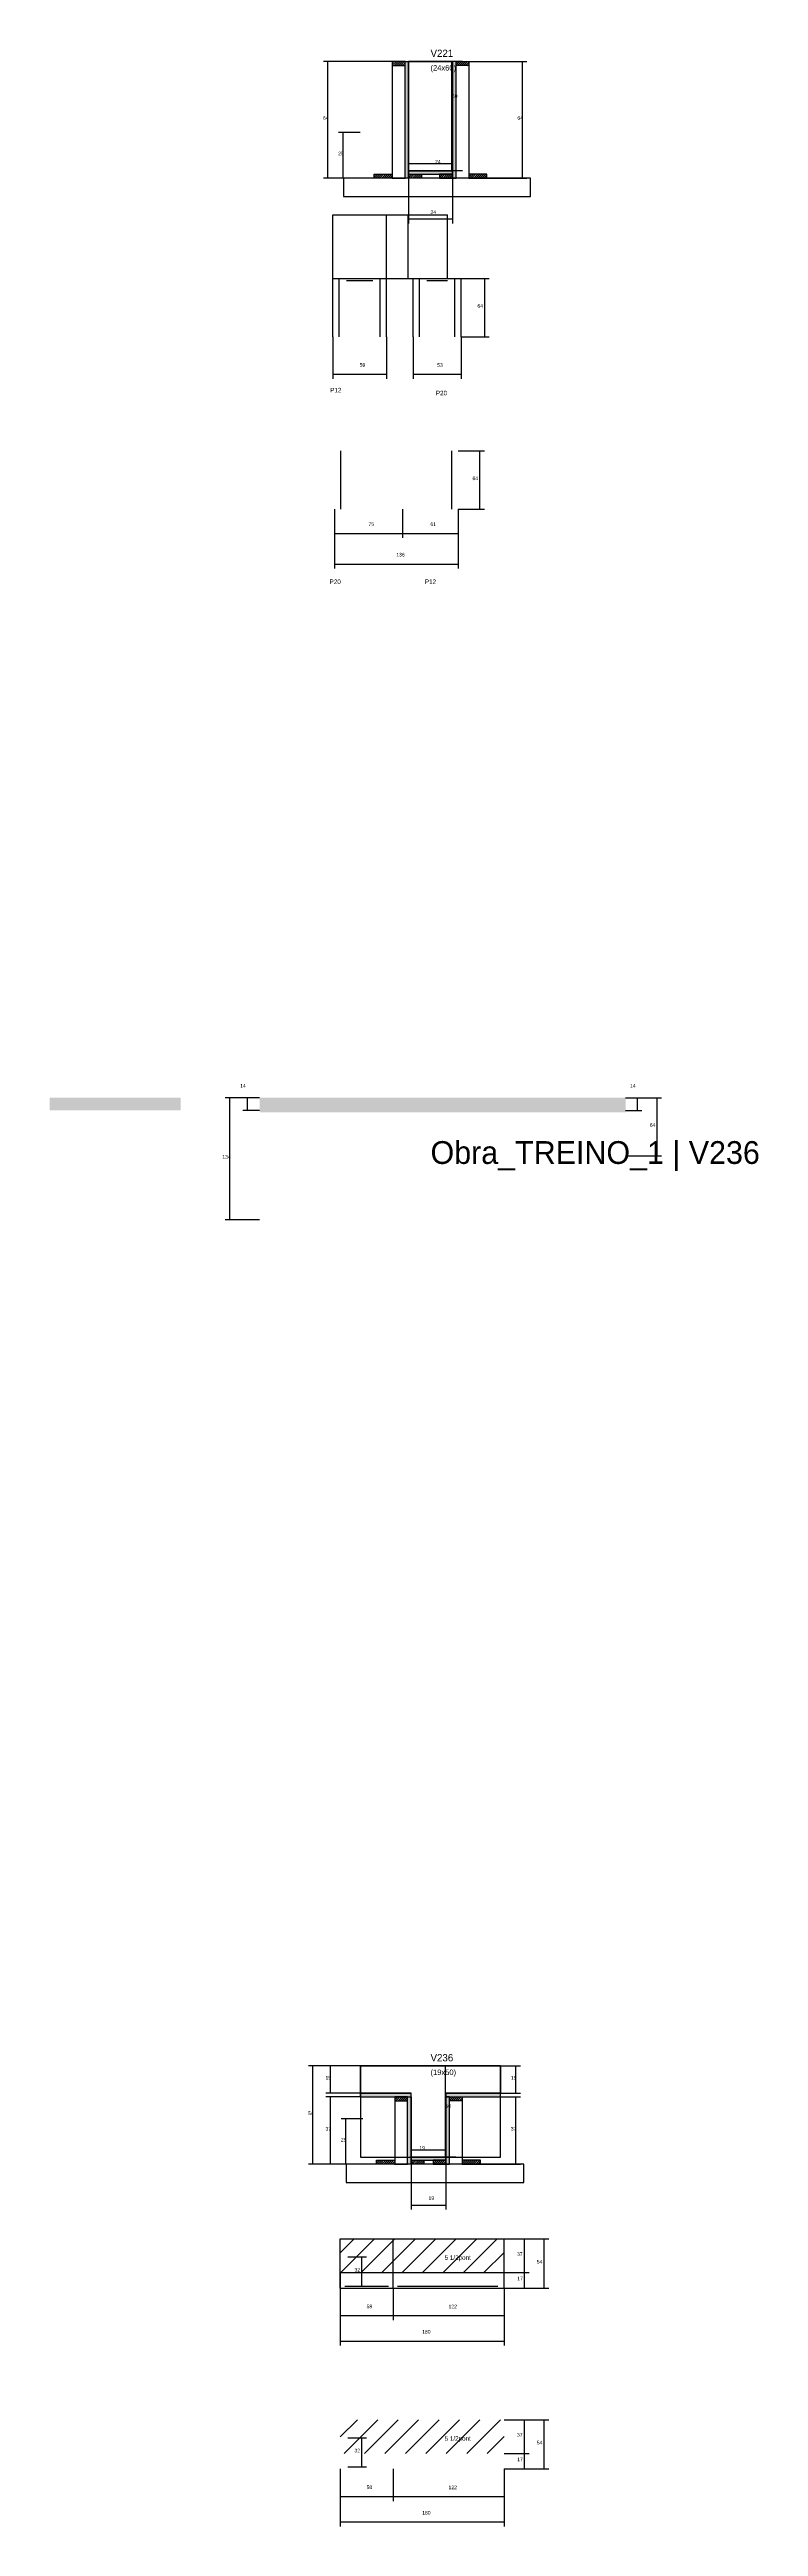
# Model space of a CAD drawing. Header units: metres. Extents: x -2848 to 22762, y -49062 to 1016.
# Drawn here: x 7582 to 8360, y -18106 to -15387 of the extents above; entities that cross this region are included whole.
import ezdxf

# ---------------------------------------------------------------- set-up
doc = ezdxf.new("R2010")
doc.units = ezdxf.units.M
for name, color, linetype in [('CONCRETO', 251, 'Continuous'), ('COTA', 4, 'Continuous'), ('Cota Seção (2x)', 4, 'Continuous'), ('Hachura', 253, 'Continuous'), ('LABEL_ID', 3, 'Continuous'), ('Madeira', 126, 'Continuous'), ('NOMENCLATURA', 7, 'Continuous'), ('Painéis', 200, 'Continuous'), ('REAPROVEITAMENTO', 251, 'Continuous'), ('SARR_2.2x7', 40, 'Continuous'), ('Texto Seção', 7, 'Continuous')]:
    doc.layers.add(name, color=color, linetype=linetype)

msp = doc.modelspace()

# ---------------------------------------------------------------- hatches: boundary and pattern name
at = {"layer": 'COTA'}
h = msp.add_hatch(dxfattribs=at)
h.set_pattern_fill('AR-CONC', scale=0.03)
h.paths.add_polyline_path([(7725.5, -16551.3), (7725.5, -16537.3), (7725.5, -16537.3), (7581.5, -16537.3), (7581.5, -16537.3), (7581.5, -16551.3), (7581.5, -16551.3), (7725.5, -16551.3)])
h = msp.add_hatch(dxfattribs=at)
h.set_pattern_fill('AR-CONC', scale=0.03)
h.paths.add_polyline_path([(7812.2, -16553.3), (7812.2, -16537.3), (7812.2, -16537.3), (8214.2, -16537.3), (8214.2, -16537.3), (8214.2, -16553.3), (8214.2, -16553.3), (7812.2, -16553.3)])
at = {"layer": 'Hachura'}
h = msp.add_hatch(dxfattribs=at)
h.set_pattern_fill('ANSI31', scale=0.5)
h.paths.add_polyline_path([(7972, -15404.4), (7972, -15400), (7972, -15400), (7958, -15400), (7958, -15400), (7958, -15404.4), (7958, -15404.4), (7972, -15404.4)])
h = msp.add_hatch(color=8, dxfattribs=at)
h.dxf.hatch_style = 1
h.paths.add_polyline_path([(7972, -15400), (7976, -15400), (7976, -15400), (7976, -15528), (7976, -15528), (7972, -15528), (7972, -15528), (7972, -15400)])
h = msp.add_hatch(color=8, dxfattribs=at)
h.dxf.hatch_style = 1
h.paths.add_polyline_path([(8028, -15400), (8024, -15400), (8024, -15400), (8024, -15528), (8024, -15528), (8028, -15528), (8028, -15528), (8028, -15400)])
h = msp.add_hatch(dxfattribs=at)
h.set_pattern_fill('ANSI31', scale=0.5)
h.paths.add_polyline_path([(8028, -15404.4), (8028, -15400), (8028, -15400), (8042, -15400), (8042, -15400), (8042, -15404.4), (8042, -15404.4), (8028, -15404.4)])
h = msp.add_hatch(color=8, dxfattribs=at)
h.dxf.hatch_style = 1
h.paths.add_polyline_path([(8024, -15523.6), (8024, -15520), (8024, -15520), (7976, -15520), (7976, -15520), (7976, -15523.6), (7976, -15523.6), (8024, -15523.6)])
h = msp.add_hatch(dxfattribs=at)
h.set_pattern_fill('ANSI31', scale=0.5)
h.paths.add_polyline_path([(7938, -15528), (7938, -15523.6), (7938, -15523.6), (7958, -15523.6), (7958, -15523.6), (7958, -15528), (7958, -15528), (7938, -15528)])
h = msp.add_hatch(dxfattribs=at)
h.set_pattern_fill('ANSI31', scale=0.5)
h.paths.add_polyline_path([(7976, -15528), (7976, -15523.6), (7976, -15523.6), (7990, -15523.6), (7990, -15523.6), (7990, -15528), (7990, -15528), (7976, -15528)])
h = msp.add_hatch(dxfattribs=at)
h.set_pattern_fill('ANSI31', scale=0.5)
h.paths.add_polyline_path([(8024, -15528), (8024, -15523.6), (8024, -15523.6), (8010, -15523.6), (8010, -15523.6), (8010, -15528), (8010, -15528), (8024, -15528)])
h = msp.add_hatch(dxfattribs=at)
h.set_pattern_fill('ANSI31', scale=0.5)
h.paths.add_polyline_path([(8062, -15528), (8062, -15523.6), (8062, -15523.6), (8042, -15523.6), (8042, -15523.6), (8042, -15528), (8042, -15528), (8062, -15528)])
h = msp.add_hatch(color=8, dxfattribs=at)
h.dxf.hatch_style = 1
h.paths.add_polyline_path([(7978.8, -17634), (7978.8, -17630), (7978.8, -17630), (7923.2, -17630), (7923.2, -17630), (7923.2, -17634), (7923.2, -17634), (7978.8, -17634)])
h = msp.add_hatch(dxfattribs=at)
h.set_pattern_fill('ANSI31', scale=0.5)
h.paths.add_polyline_path([(7974.8, -17638.4), (7974.8, -17634), (7974.8, -17634), (7960.8, -17634), (7960.8, -17634), (7960.8, -17638.4), (7960.8, -17638.4), (7974.8, -17638.4)])
h = msp.add_hatch(color=8, dxfattribs=at)
h.dxf.hatch_style = 1
h.paths.add_polyline_path([(7974.8, -17634), (7978.8, -17634), (7978.8, -17634), (7978.8, -17708), (7978.8, -17708), (7974.8, -17708), (7974.8, -17708), (7974.8, -17634)])
h = msp.add_hatch(color=8, dxfattribs=at)
h.dxf.hatch_style = 1
h.paths.add_polyline_path([(8076.8, -17634), (8076.8, -17630), (8076.8, -17630), (8016.8, -17630), (8016.8, -17630), (8016.8, -17634), (8016.8, -17634), (8076.8, -17634)])
h = msp.add_hatch(color=8, dxfattribs=at)
h.dxf.hatch_style = 1
h.paths.add_polyline_path([(8020.8, -17634), (8016.8, -17634), (8016.8, -17634), (8016.8, -17708), (8016.8, -17708), (8020.8, -17708), (8020.8, -17708), (8020.8, -17634)])
h = msp.add_hatch(dxfattribs=at)
h.set_pattern_fill('ANSI31', scale=0.5)
h.paths.add_polyline_path([(8020.8, -17638.4), (8020.8, -17634), (8020.8, -17634), (8034.8, -17634), (8034.8, -17634), (8034.8, -17638.4), (8034.8, -17638.4), (8020.8, -17638.4)])
h = msp.add_hatch(dxfattribs=at)
h.set_pattern_fill('ANSI31', scale=0.5)
h.paths.add_polyline_path([(7940.8, -17708), (7940.8, -17703.6), (7940.8, -17703.6), (7960.8, -17703.6), (7960.8, -17703.6), (7960.8, -17708), (7960.8, -17708), (7940.8, -17708)])
h = msp.add_hatch(color=8, dxfattribs=at)
h.dxf.hatch_style = 1
h.paths.add_polyline_path([(8016.8, -17703.6), (8016.8, -17700), (8016.8, -17700), (7978.8, -17700), (7978.8, -17700), (7978.8, -17703.6), (7978.8, -17703.6), (8016.8, -17703.6)])
h = msp.add_hatch(dxfattribs=at)
h.set_pattern_fill('ANSI31', scale=0.5)
h.paths.add_polyline_path([(7978.8, -17708), (7978.8, -17703.6), (7978.8, -17703.6), (7992.8, -17703.6), (7992.8, -17703.6), (7992.8, -17708), (7992.8, -17708), (7978.8, -17708)])
h = msp.add_hatch(dxfattribs=at)
h.set_pattern_fill('ANSI31', scale=0.5)
h.paths.add_polyline_path([(8016.8, -17708), (8016.8, -17703.6), (8016.8, -17703.6), (8002.8, -17703.6), (8002.8, -17703.6), (8002.8, -17708), (8002.8, -17708), (8016.8, -17708)])
h = msp.add_hatch(dxfattribs=at)
h.set_pattern_fill('ANSI31', scale=0.5)
h.paths.add_polyline_path([(8054.8, -17708), (8054.8, -17703.6), (8054.8, -17703.6), (8034.8, -17703.6), (8034.8, -17703.6), (8034.8, -17708), (8034.8, -17708), (8054.8, -17708)])
at = {"layer": 'REAPROVEITAMENTO'}
h = msp.add_hatch(dxfattribs=at)
h.set_pattern_fill('ANSI31', scale=5)
h.paths.add_polyline_path([(7900.8, -17826.9), (8080.8, -17826.9), (8080.8, -17826.9), (8080.8, -17789.9), (8080.8, -17789.9), (7900.8, -17789.9), (7900.8, -17789.9), (7900.8, -17826.9)])
h = msp.add_hatch(dxfattribs=at)
h.set_pattern_fill('ANSI31', scale=5)
h.paths.add_polyline_path([(7900.8, -18025.4), (8080.8, -18025.4), (8080.8, -18025.4), (8080.8, -17988.4), (8080.8, -17988.4), (7900.8, -17988.4), (7900.8, -17988.4), (7900.8, -18025.4)])

# ---------------------------------------------------------------- linework, layer by layer
at = {"layer": 'CONCRETO'}
for points in [[(7976, -15400), (7976, -15400), (8024, -15400), (8024, -15428), (8024, -15428), (8024, -15520), (7976, -15520), (7976, -15400)], [(7976, -15520), (8024, -15520), (8024, -15400), (7976, -15400)], [(7923.2, -17630), (7923.2, -17600), (8076.8, -17600), (8076.8, -17630), (8016.8, -17630), (8016.8, -17700), (7978.8, -17700), (7978.8, -17630)], [(7923.2, -17700), (8076.8, -17700), (8076.8, -17600), (7923.2, -17600)]]:
    msp.add_lwpolyline(points, close=True, dxfattribs=at)
at = {"layer": 'COTA'}
for p, q in [((7958, -15400), (7882.3, -15400)), ((7887.3, -15528), (7887.3, -15400)), ((8042, -15400), (8105.9, -15400)), ((8100.9, -15528), (8100.9, -15400)), ((7922.7, -15478.1), (7899.1, -15478.1)), ((7904.1, -15528), (7904.1, -15478.1)), ((7942.4, -15528), (7882.3, -15528)), ((7922.7, -15528), (7899.1, -15528)), ((7976, -15528), (7976, -15577.8)), ((8024, -15528), (8024, -15577.8)), ((8057.6, -15528), (8105.9, -15528)), ((7976, -15572.8), (8024, -15572.8)), ((7892.7, -15702.3), (7892.7, -15748.3)), ((7951.7, -15702.3), (7951.7, -15748.3)), ((7980.8, -15702.3), (7980.8, -15748.3)), ((8033.8, -15702.3), (8033.8, -15748.3)), ((7892.7, -15743.3), (7951.7, -15743.3)), ((7980.8, -15743.3), (8033.8, -15743.3)), ((7894.4, -15891.5), (7894.4, -15956.6)), ((8030.4, -15891.5), (8030.4, -15956.6)), ((7894.4, -15951.6), (8030.4, -15951.6)), ((8214.2, -16537.3), (8232.3, -16537.3)), ((8214.2, -16537.3), (8253.9, -16537.3)), ((8214.2, -16551.3), (8232.3, -16551.3)), ((8227.3, -16551.3), (8227.3, -16537.3)), ((8248.9, -16601.3), (8248.9, -16537.3)), ((8214.2, -16601.3), (8253.9, -16601.3)), ((7923.2, -17600), (7865.9, -17600)), ((7870.9, -17708), (7870.9, -17600)), ((7923.2, -17600), (7885.2, -17600)), ((7890.2, -17630), (7890.2, -17600)), ((8076.8, -17600), (8098.7, -17600)), ((8093.7, -17630), (8093.7, -17600)), ((7923.2, -17630), (7885.2, -17630)), ((7923.2, -17634), (7885.2, -17634)), ((7890.2, -17708), (7890.2, -17634)), ((8076.8, -17630), (8098.7, -17630)), ((8076.8, -17634), (8098.7, -17634)), ((8093.7, -17708), (8093.7, -17634)), ((7925.5, -17658), (7902, -17658)), ((7907, -17708), (7907, -17658)), ((7945.2, -17708), (7865.9, -17708)), ((7945.2, -17708), (7885.2, -17708)), ((7925.5, -17708), (7902, -17708)), ((7978.8, -17708), (7978.8, -17757.7)), ((8016.8, -17708), (8016.8, -17757.7)), ((8050.4, -17708), (8098.7, -17708)), ((7978.8, -17752.7), (8016.8, -17752.7)), ((8080.8, -17789.9), (8129.8, -17789.9)), ((8080.8, -17789.9), (8108.2, -17789.9)), ((8103.2, -17826.9), (8103.2, -17789.9)), ((8124.8, -17843.9), (8124.8, -17789.9)), ((7900.8, -17826.9), (7900.8, -17907)), ((8080.8, -17826.9), (8108.2, -17826.9)), ((7900.8, -17843.9), (7900.8, -17879.1)), ((7958.8, -17843.9), (7958.8, -17879.1)), ((7958.8, -17843.9), (7958.8, -17879.1)), ((8080.8, -17843.9), (8080.8, -17879.1)), ((8080.8, -17843.9), (8080.8, -17907)), ((8080.8, -17843.9), (8129.8, -17843.9)), ((7900.8, -17874.1), (7958.8, -17874.1)), ((7958.8, -17874.1), (8080.8, -17874.1)), ((7900.8, -17902), (8080.8, -17902)), ((8080.8, -17988.4), (8129.8, -17988.4)), ((8080.8, -17988.4), (8108.2, -17988.4)), ((8103.2, -18025.4), (8103.2, -17988.4)), ((8124.8, -18042.4), (8124.8, -17988.4)), ((7900.8, -18042.4), (7900.8, -18077.7)), ((7900.8, -18042.4), (7900.8, -18105.5)), ((7958.8, -18042.4), (7958.8, -18077.7)), ((7958.8, -18042.4), (7958.8, -18077.7)), ((8080.8, -18025.4), (8108.2, -18025.4)), ((8080.8, -18042.4), (8080.8, -18077.7)), ((8080.8, -18042.4), (8080.8, -18105.5)), ((8080.8, -18042.4), (8129.8, -18042.4)), ((7900.8, -18072.7), (7958.8, -18072.7)), ((7958.8, -18072.7), (8080.8, -18072.7)), ((7900.8, -18100.5), (8080.8, -18100.5))]:
    msp.add_line(p, q, dxfattribs=at)
at = {"layer": 'Cota Seção (2x)'}
for p, q in [((8035, -15400), (8018.5, -15400)), ((8023.5, -15520), (8023.5, -15400)), ((7976, -15528), (7976, -15507)), ((7976, -15512), (8024, -15512)), ((8035, -15520), (8018.5, -15520)), ((8024, -15528), (8024, -15507)), ((8033.8, -15638.3), (8064.6, -15638.3)), ((8059.6, -15702.3), (8059.6, -15638.3)), ((8033.8, -15702.3), (8064.6, -15702.3)), ((8030.4, -15827.5), (8059.2, -15827.5)), ((8054.2, -15891.5), (8054.2, -15827.5)), ((7894.4, -15891.5), (7894.4, -15923)), ((7969.4, -15891.5), (7969.4, -15923)), ((7969.4, -15891.5), (7969.4, -15923)), ((8030.4, -15891.5), (8030.4, -15923)), ((8030.4, -15891.5), (8059.2, -15891.5)), ((7894.4, -15918), (7969.4, -15918)), ((7969.4, -15918), (8030.4, -15918)), ((7812.2, -16537.3), (7774.5, -16537.3)), ((7779.5, -16671.3), (7779.5, -16537.3)), ((7812.2, -16537.3), (7794, -16537.3)), ((7812.2, -16551.3), (7794, -16551.3)), ((7799, -16551.3), (7799, -16537.3)), ((7812.2, -16671.3), (7774.5, -16671.3)), ((8027.8, -17600), (8011.3, -17600)), ((8016.3, -17700), (8016.3, -17600)), ((7978.8, -17708), (7978.8, -17687)), ((7978.8, -17692), (8016.8, -17692)), ((8016.8, -17708), (8016.8, -17687)), ((8027.8, -17700), (8011.3, -17700)), ((7909.3, -17809.7), (7929.7, -17809.7)), ((7924.7, -17841.7), (7924.7, -17809.7)), ((8080.8, -17826.9), (8108.2, -17826.9)), ((8103.2, -17843.9), (8103.2, -17826.9)), ((7909.3, -17841.7), (7929.7, -17841.7)), ((8080.8, -17843.9), (8108.2, -17843.9)), ((7909.3, -18008.2), (7929.7, -18008.2)), ((7924.7, -18040.2), (7924.7, -18008.2)), ((7909.3, -18040.2), (7929.7, -18040.2)), ((8080.8, -18025.4), (8108.2, -18025.4)), ((8080.8, -18042.4), (8108.2, -18042.4)), ((8103.2, -18042.4), (8103.2, -18025.4))]:
    msp.add_line(p, q, dxfattribs=at)
at = {"layer": 'Madeira'}
for points in [[(7972, -15404.4), (7972, -15400), (7958, -15400), (7958, -15404.4)], [(7972, -15400), (7958, -15400), (7958, -15528), (7972, -15528)], [(8028, -15404.4), (8028, -15400), (8042, -15400), (8042, -15404.4)], [(8028, -15400), (8042, -15400), (8042, -15528), (8028, -15528)], [(7904.5, -15548), (8109.7, -15548), (8109.7, -15528), (7904.5, -15528)], [(7938, -15528), (7938, -15523.6), (7958, -15523.6), (7958, -15528)], [(7976, -15528), (7976, -15523.6), (7990, -15523.6), (7990, -15528)], [(8024, -15528), (8024, -15523.6), (8010, -15523.6), (8010, -15528)], [(8062, -15528), (8062, -15523.6), (8042, -15523.6), (8042, -15528)], [(7974.8, -17638.4), (7974.8, -17634), (7960.8, -17634), (7960.8, -17638.4)], [(7974.8, -17634), (7960.8, -17634), (7960.8, -17708), (7974.8, -17708)], [(8020.8, -17638.4), (8020.8, -17634), (8034.8, -17634), (8034.8, -17638.4)], [(8020.8, -17634), (8034.8, -17634), (8034.8, -17708), (8020.8, -17708)], [(7907.4, -17728), (8102.6, -17728), (8102.6, -17708), (7907.4, -17708)], [(7940.8, -17708), (7940.8, -17703.6), (7960.8, -17703.6), (7960.8, -17708)], [(7978.8, -17708), (7978.8, -17703.6), (7992.8, -17703.6), (7992.8, -17708)], [(8016.8, -17708), (8016.8, -17703.6), (8002.8, -17703.6), (8002.8, -17708)], [(8054.8, -17708), (8054.8, -17703.6), (8034.8, -17703.6), (8034.8, -17708)]]:
    msp.add_lwpolyline(points, close=True, dxfattribs=at)
at = {"layer": 'Painéis'}
for p, q in [((7976, -15528), (7976, -15400)), ((8024, -15528), (8024, -15400)), ((7976, -15520), (8024, -15520)), ((7976, -15523.6), (7976, -15520)), ((8024, -15523.6), (8024, -15520)), ((7892.7, -15568.3), (7951.6, -15568.3)), ((7892.7, -15638.3), (7892.7, -15568.3)), ((7951.6, -15638.3), (7951.6, -15568.3)), ((7951.6, -15568.3), (7975.6, -15568.3)), ((7951.6, -15638.3), (7951.6, -15568.3)), ((7975.6, -15638.3), (7975.6, -15568.3)), ((7975.6, -15568.3), (8018.6, -15568.3)), ((7975.6, -15638.3), (7975.6, -15568.3)), ((8018.6, -15638.3), (8018.6, -15568.3)), ((7892.7, -15638.3), (7951.7, -15638.3)), ((7892.7, -15702.3), (7892.7, -15638.3)), ((7892.7, -15638.3), (7951.6, -15638.3)), ((7951.6, -15638.3), (7975.6, -15638.3)), ((7951.7, -15702.3), (7951.7, -15638.3)), ((7975.6, -15638.3), (8018.6, -15638.3)), ((7980.8, -15638.3), (8033.8, -15638.3)), ((7980.8, -15702.3), (7980.8, -15638.3)), ((8033.8, -15702.3), (8033.8, -15638.3)), ((7923.2, -17630), (7978.8, -17630)), ((7923.2, -17634), (7923.2, -17630)), ((7978.8, -17634), (7978.8, -17630)), ((7978.8, -17708), (7978.8, -17634)), ((8016.8, -17630), (8076.8, -17630)), ((8016.8, -17634), (8016.8, -17630)), ((8016.8, -17708), (8016.8, -17634)), ((8076.8, -17634), (8076.8, -17630)), ((7978.8, -17700), (8016.8, -17700)), ((7978.8, -17703.6), (7978.8, -17700)), ((8016.8, -17703.6), (8016.8, -17700)), ((7900.8, -17789.9), (8080.8, -17789.9)), ((7900.8, -17826.9), (7900.8, -17789.9)), ((7958.8, -17826.9), (7958.8, -17789.9)), ((8080.8, -17826.9), (8080.8, -17789.9)), ((7900.8, -17826.9), (8080.8, -17826.9)), ((7900.8, -17843.9), (7900.8, -17826.9)), ((7958.8, -17843.9), (7958.8, -17826.9)), ((8080.8, -17843.9), (8080.8, -17826.9)), ((7900.8, -17843.9), (8080.8, -17843.9))]:
    msp.add_line(p, q, dxfattribs=at)
for points in [[(7972, -15400), (7976, -15400), (7976, -15528), (7972, -15528)], [(8028, -15400), (8024, -15400), (8024, -15528), (8028, -15528)], [(8024, -15523.6), (8024, -15520), (7976, -15520), (7976, -15523.6)], [(7978.8, -17634), (7978.8, -17630), (7923.2, -17630), (7923.2, -17634)], [(7974.8, -17634), (7978.8, -17634), (7978.8, -17708), (7974.8, -17708)], [(8076.8, -17634), (8076.8, -17630), (8016.8, -17630), (8016.8, -17634)], [(8020.8, -17634), (8016.8, -17634), (8016.8, -17708), (8020.8, -17708)], [(8016.8, -17703.6), (8016.8, -17700), (7978.8, -17700), (7978.8, -17703.6)]]:
    msp.add_lwpolyline(points, close=True, dxfattribs=at)
at = {"layer": 'SARR_2.2x7'}
for p, q in [((7899.7, -15702.3), (7899.7, -15638.3)), ((7907.7, -15640.5), (7936.7, -15640.5)), ((7944.7, -15702.3), (7944.7, -15638.3)), ((7987.8, -15702.3), (7987.8, -15638.3)), ((7995.8, -15640.5), (8018.8, -15640.5)), ((8026.8, -15702.3), (8026.8, -15638.3)), ((7901.4, -15891.5), (7901.4, -15827.5)), ((8023.4, -15891.5), (8023.4, -15827.5)), ((7905.8, -17841.7), (7953.8, -17841.7)), ((7963.8, -17841.7), (8073.8, -17841.7))]:
    msp.add_line(p, q, dxfattribs=at)

# ---------------------------------------------------------------- texts
at = {"layer": 'COTA'}
for s, p in [('64', (7881.8, -15464)), ('64', (8095.4, -15464)), ('25', (7898.6, -15503)), ('24', (8000, -15567.3)), ('59', (7922.2, -15735.1)), ('53', (8007.3, -15735.1)), ('136', (7962.4, -15943.3)), ('14', (8219.2, -16526.2)), ('64', (8240.8, -16569.3)), ('15', (7884.7, -17615)), ('15', (8088.2, -17615)), ('54', (7865.4, -17654)), ('37', (7884.7, -17671)), ('37', (8088.2, -17671)), ('25', (7901.5, -17683)), ('19', (7997.8, -17747.2)), ('37', (8095, -17808.4)), ('54', (8116.7, -17816.9)), ('58', (7929.8, -17866)), ('122', (8019.8, -17866.1)), ('180', (7990.8, -17893.8)), ('37', (8095, -18006.9)), ('54', (8116.7, -18015.4)), ('58', (7929.8, -18064.5)), ('122', (8019.8, -18064.6)), ('180', (7990.8, -18092.4))]:
    msp.add_text(s, height=4, dxfattribs=at).set_placement(p)
at = {"layer": 'Cota Seção (2x)'}
for s, p in [('60', (8023.5, -15440)), ('24', (8005, -15512)), ('64', (8051.5, -15670.3)), ('64', (8046.1, -15859.5)), ('75', (7931.9, -15909.9)), ('61', (7999.9, -15909.9)), ('14', (7790.9, -16526.2)), ('134', (7771.3, -16604.3)), ('50', (8016.3, -17646)), ('19', (7987.8, -17692)), ('32', (7916.5, -17825.7)), ('17', (8095.2, -17835.4)), ('32', (7916.5, -18024.2)), ('17', (8095.2, -18033.9))]:
    msp.add_text(s, height=4, dxfattribs=at).set_placement(p)
at = {"layer": 'LABEL_ID'}
msp.add_text('Obra_TREINO_1 | V236', height=25, dxfattribs=at).set_placement((8000, -16610))
at = {"layer": 'NOMENCLATURA'}
for s, p in [('P12', (7889.9, -15763.2)), ('P20', (8005.9, -15766.4)), ('P20', (7889.2, -15973.5)), ('P12', (7993.8, -15973.5)), ('5 1/2pont', (8015.5, -17812.9)), ('5 1/2pont', (8015.5, -18011.4))]:
    msp.add_text(s, height=5, dxfattribs=at).set_placement(p)
at = {"layer": 'Texto Seção'}
for s, height, p in [('V221', 8, (8000, -15395)), ('(24x60)', 6, (8000, -15410)), ('V236', 8, (8000, -17595)), ('(19x50)', 6, (8000, -17610))]:
    msp.add_text(s, height=height, dxfattribs=at).set_placement(p)

doc.saveas('drawing.dxf')
